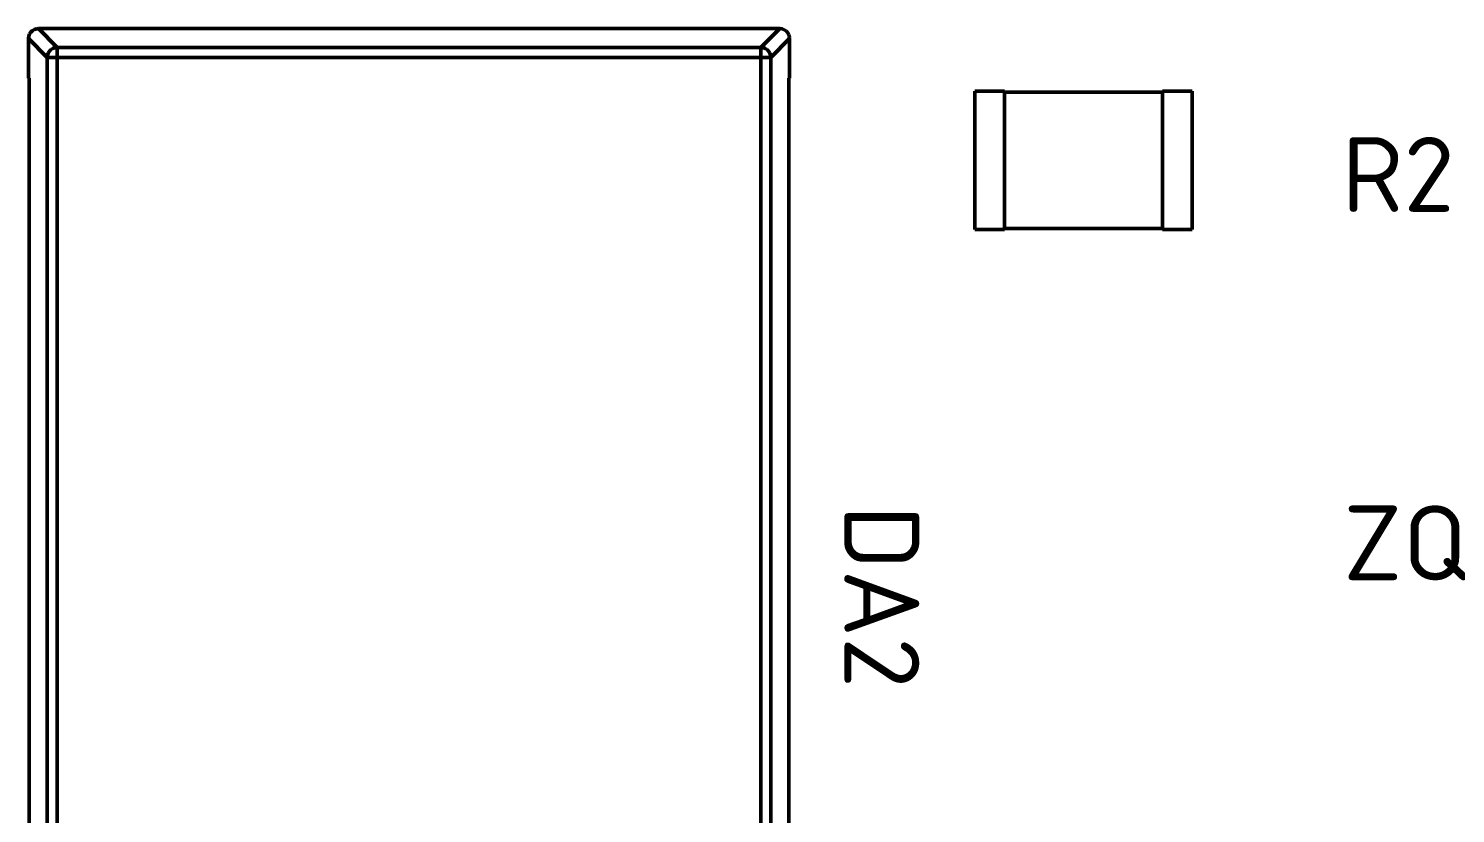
# Model space of a CAD drawing. Header units: millimetres. Extents: x 0 to 866, y 0 to 297.
# Drawn here: x 64.25 to 93.13, y 222.19 to 238.07 of the extents above; entities that cross this region are included whole.
import ezdxf

# ---------------------------------------------------------------- set-up
doc = ezdxf.new("R2010")
doc.units = ezdxf.units.MM
doc.layers.add('OSN50', color=3, linetype='Continuous', lineweight=50)
doc.layers.add('TEXT', color=1, linetype='Continuous', lineweight=30)
doc.styles.add('ISOCPEUR0', font='isocpeur.ttf', dxfattribs={"height": 3.704167})

msp = doc.modelspace()

# ---------------------------------------------------------------- linework, layer by layer
at = {"layer": 'OSN50', "color": 3}
for p, q in [((64.272, 237.958), (64.256, 237.914)), ((64.256, 237.914), (64.272, 237.958)), ((64.272, 237.958), (64.256, 237.914)), ((64.256, 237.914), (64.272, 237.958)), ((64.296, 237.994), (64.272, 237.958)), ((64.272, 237.958), (64.296, 237.994)), ((64.296, 237.994), (64.272, 237.958)), ((64.272, 237.958), (64.296, 237.994)), ((64.33, 238.026), (64.296, 237.994)), ((64.296, 237.994), (64.33, 238.026)), ((64.33, 238.026), (64.296, 237.994)), ((64.296, 237.994), (64.33, 238.026)), ((64.368, 238.048), (64.33, 238.026)), ((64.33, 238.026), (64.368, 238.048)), ((64.368, 238.048), (64.33, 238.026)), ((64.33, 238.026), (64.368, 238.048)), ((64.408, 238.06), (64.368, 238.048)), ((64.368, 238.048), (64.408, 238.06)), ((64.408, 238.06), (64.368, 238.048)), ((64.368, 238.048), (64.408, 238.06)), ((64.428, 238.064), (64.408, 238.06)), ((64.408, 238.06), (64.428, 238.064)), ((64.428, 238.064), (64.408, 238.06)), ((64.408, 238.06), (64.428, 238.064)), ((64.45, 238.066), (64.428, 238.064)), ((64.428, 238.064), (64.45, 238.066)), ((64.45, 238.066), (64.428, 238.064)), ((64.428, 238.064), (64.45, 238.066)), ((79.45, 238.066), (64.45, 238.066)), ((79.45, 238.066), (64.45, 238.066)), ((64.83, 237.684), (64.45, 238.066)), ((79.45, 238.066), (64.45, 238.066)), ((79.45, 238.066), (64.45, 238.066)), ((64.83, 237.684), (64.45, 238.066)), ((79.068, 237.684), (79.45, 238.066)), ((79.068, 237.684), (79.45, 238.066)), ((79.498, 238.058), (79.45, 238.066)), ((79.498, 238.058), (79.45, 238.066)), ((79.498, 238.058), (79.45, 238.066)), ((79.498, 238.058), (79.45, 238.066)), ((79.542, 238.042), (79.498, 238.058)), ((79.542, 238.042), (79.498, 238.058)), ((79.542, 238.042), (79.498, 238.058)), ((79.542, 238.042), (79.498, 238.058)), ((79.578, 238.018), (79.542, 238.042)), ((79.578, 238.018), (79.542, 238.042)), ((79.578, 238.018), (79.542, 238.042)), ((79.578, 238.018), (79.542, 238.042)), ((79.61, 237.984), (79.578, 238.018)), ((79.61, 237.984), (79.578, 238.018)), ((79.61, 237.984), (79.578, 238.018)), ((79.61, 237.984), (79.578, 238.018)), ((79.632, 237.946), (79.61, 237.984)), ((79.632, 237.946), (79.61, 237.984)), ((79.632, 237.946), (79.61, 237.984)), ((79.632, 237.946), (79.61, 237.984)), ((79.644, 237.906), (79.632, 237.946)), ((79.644, 237.906), (79.632, 237.946)), ((79.644, 237.906), (79.632, 237.946)), ((79.644, 237.906), (79.632, 237.946)), ((64.256, 237.914), (64.25, 237.866)), ((64.25, 237.866), (64.256, 237.914)), ((64.256, 237.914), (64.25, 237.866)), ((64.25, 237.866), (64.256, 237.914)), ((64.25, 237.866), (64.25, 237.066)), ((64.25, 237.066), (64.25, 237.866)), ((64.63, 237.484), (64.25, 237.866)), ((64.25, 237.866), (64.25, 237.066)), ((64.25, 237.066), (64.25, 237.866)), ((64.63, 237.484), (64.25, 237.866)), ((64.704, 237.64), (64.742, 237.664)), ((64.704, 237.64), (64.742, 237.664)), ((64.742, 237.664), (64.786, 237.68)), ((64.742, 237.664), (64.786, 237.68)), ((64.786, 237.68), (64.83, 237.684)), ((64.786, 237.68), (64.83, 237.684)), ((64.83, 237.678), (64.83, 237.684)), ((79.068, 237.684), (64.83, 237.684)), ((64.83, 237.678), (64.83, 237.684)), ((79.068, 237.684), (64.83, 237.684)), ((64.83, 237.664), (64.83, 237.678)), ((64.83, 237.664), (64.83, 237.678)), ((64.83, 237.64), (64.83, 237.664)), ((64.83, 237.64), (64.83, 237.664)), ((79.112, 237.68), (79.068, 237.684)), ((79.068, 237.678), (79.068, 237.684)), ((79.112, 237.68), (79.068, 237.684)), ((79.068, 237.678), (79.068, 237.684)), ((79.068, 237.664), (79.068, 237.678)), ((79.068, 237.664), (79.068, 237.678)), ((79.068, 237.64), (79.068, 237.664)), ((79.068, 237.64), (79.068, 237.664)), ((79.156, 237.664), (79.112, 237.68)), ((79.156, 237.664), (79.112, 237.68)), ((79.194, 237.64), (79.156, 237.664)), ((79.194, 237.64), (79.156, 237.664)), ((79.268, 237.484), (79.65, 237.866)), ((79.268, 237.484), (79.65, 237.866)), ((79.648, 237.886), (79.644, 237.906)), ((79.648, 237.886), (79.644, 237.906)), ((79.648, 237.886), (79.644, 237.906)), ((79.648, 237.886), (79.644, 237.906)), ((79.65, 237.866), (79.648, 237.886)), ((79.65, 237.866), (79.648, 237.886)), ((79.65, 237.866), (79.648, 237.886)), ((79.65, 237.866), (79.648, 237.886)), ((79.65, 237.066), (79.65, 237.866)), ((79.65, 237.066), (79.65, 237.866)), ((79.65, 237.066), (79.65, 237.866)), ((79.65, 237.066), (79.65, 237.866)), ((64.63, 237.484), (64.634, 237.528)), ((64.63, 237.484), (64.634, 237.528)), ((64.63, 237.484), (64.636, 237.484)), ((64.63, 214.846), (64.63, 237.484)), ((64.63, 237.484), (64.636, 237.484)), ((64.63, 214.846), (64.63, 237.484)), ((64.634, 237.528), (64.65, 237.572)), ((64.634, 237.528), (64.65, 237.572)), ((64.636, 237.484), (64.65, 237.484)), ((64.636, 237.484), (64.65, 237.484)), ((64.65, 237.572), (64.674, 237.61)), ((64.65, 237.572), (64.674, 237.61)), ((64.65, 237.484), (64.674, 237.484)), ((64.65, 237.484), (64.674, 237.484)), ((64.674, 237.61), (64.704, 237.64)), ((64.674, 237.61), (64.704, 237.64)), ((64.674, 237.484), (64.706, 237.484)), ((64.674, 237.484), (64.706, 237.484)), ((64.706, 237.484), (64.744, 237.484)), ((64.706, 237.484), (64.744, 237.484)), ((64.744, 237.484), (64.786, 237.484)), ((64.744, 237.484), (64.786, 237.484)), ((64.786, 237.484), (64.83, 237.484)), ((64.786, 237.484), (64.83, 237.484)), ((64.83, 237.608), (64.83, 237.64)), ((64.83, 237.608), (64.83, 237.64)), ((64.83, 237.57), (64.83, 237.608)), ((64.83, 237.57), (64.83, 237.608)), ((64.83, 237.528), (64.83, 237.57)), ((64.83, 237.528), (64.83, 237.57)), ((64.83, 237.484), (64.83, 237.528)), ((64.83, 237.484), (64.83, 237.528)), ((64.83, 214.846), (64.83, 237.484)), ((79.068, 237.484), (64.83, 237.484)), ((64.83, 214.846), (64.83, 237.484)), ((79.068, 237.484), (64.83, 237.484)), ((79.068, 237.608), (79.068, 237.64)), ((79.068, 237.608), (79.068, 237.64)), ((79.068, 237.57), (79.068, 237.608)), ((79.068, 237.57), (79.068, 237.608)), ((79.068, 237.528), (79.068, 237.57)), ((79.068, 237.528), (79.068, 237.57)), ((79.068, 237.484), (79.068, 237.528)), ((79.068, 237.484), (79.068, 237.528)), ((79.068, 237.484), (79.112, 237.484)), ((79.068, 214.846), (79.068, 237.484)), ((79.068, 237.484), (79.112, 237.484)), ((79.068, 214.846), (79.068, 237.484)), ((79.112, 237.484), (79.154, 237.484)), ((79.112, 237.484), (79.154, 237.484)), ((79.154, 237.484), (79.192, 237.484)), ((79.154, 237.484), (79.192, 237.484)), ((79.192, 237.484), (79.224, 237.484)), ((79.192, 237.484), (79.224, 237.484)), ((79.224, 237.61), (79.194, 237.64)), ((79.224, 237.61), (79.194, 237.64)), ((79.248, 237.572), (79.224, 237.61)), ((79.248, 237.572), (79.224, 237.61)), ((79.224, 237.484), (79.248, 237.484)), ((79.224, 237.484), (79.248, 237.484)), ((79.264, 237.528), (79.248, 237.572)), ((79.264, 237.528), (79.248, 237.572)), ((79.248, 237.484), (79.262, 237.484)), ((79.248, 237.484), (79.262, 237.484)), ((79.262, 237.484), (79.268, 237.484)), ((79.262, 237.484), (79.268, 237.484)), ((79.268, 237.484), (79.264, 237.528)), ((79.268, 237.484), (79.264, 237.528)), ((79.268, 214.846), (79.268, 237.484)), ((79.268, 214.846), (79.268, 237.484)), ((64.25, 237.066), (64.26, 237.066)), ((64.25, 237.066), (64.26, 237.066)), ((64.25, 237.066), (64.26, 237.066)), ((64.25, 237.066), (64.26, 237.066)), ((64.26, 237.066), (64.26, 215.266)), ((64.26, 215.266), (64.26, 237.066)), ((64.26, 237.066), (64.26, 215.266)), ((64.26, 215.266), (64.26, 237.066)), ((79.638, 215.266), (79.638, 237.066)), ((79.638, 237.066), (79.65, 237.066)), ((79.638, 237.066), (79.65, 237.066)), ((79.638, 215.266), (79.638, 237.066)), ((79.638, 215.266), (79.638, 237.066)), ((79.638, 237.066), (79.65, 237.066)), ((79.638, 237.066), (79.65, 237.066)), ((79.638, 215.266), (79.638, 237.066)), ((83.4, 236.8), (83.4, 234)), ((84, 236.8), (83.4, 236.8)), ((83.4, 236.8), (84, 236.8)), ((83.4, 236.8), (83.4, 234)), ((83.4, 236.8), (83.4, 234)), ((84, 236.8), (83.4, 236.8)), ((83.4, 236.8), (84, 236.8)), ((83.4, 236.8), (83.4, 234)), ((84, 236.778), (84, 236.8)), ((84, 236.8), (84, 234)), ((84, 236.778), (84, 236.8)), ((84, 236.8), (84, 234)), ((87.2, 236.778), (84, 236.778)), ((84, 236.778), (87.2, 236.778)), ((87.2, 236.778), (84, 236.778)), ((84, 236.778), (87.2, 236.778)), ((87.8, 236.8), (87.2, 236.8)), ((87.2, 236.8), (87.2, 236.778)), ((87.2, 236.8), (87.8, 236.8)), ((87.2, 234), (87.2, 236.8)), ((87.8, 236.8), (87.2, 236.8)), ((87.2, 236.8), (87.2, 236.778)), ((87.2, 236.8), (87.8, 236.8)), ((87.2, 234), (87.2, 236.8)), ((87.8, 234), (87.8, 236.8)), ((87.8, 236.8), (87.8, 234)), ((87.8, 234), (87.8, 236.8)), ((87.8, 236.8), (87.8, 234)), ((83.4, 234), (84, 234)), ((83.4, 234), (84, 234)), ((83.4, 234), (84, 234)), ((83.4, 234), (84, 234)), ((84, 234), (84, 234.02)), ((84, 234.02), (87.2, 234.02)), ((84, 234.02), (87.2, 234.02)), ((84, 234), (84, 234.02)), ((84, 234.02), (87.2, 234.02)), ((84, 234.02), (87.2, 234.02)), ((87.2, 234.02), (87.2, 234)), ((87.2, 234.02), (87.2, 234)), ((87.2, 234), (87.8, 234)), ((87.2, 234), (87.8, 234)), ((87.2, 234), (87.8, 234)), ((87.2, 234), (87.8, 234))]:
    msp.add_line(p, q, dxfattribs=at)

# ---------------------------------------------------------------- texts
at = {"layer": 'TEXT', "color": 1, "style": 'ISOCPEUR0'}
for s, p in [('R2', (90.821, 234.359)), ('ZQ1', (90.854, 226.909))]:
    msp.add_text(s, height=1.5158, dxfattribs=at).set_placement(p)
msp.add_text('DA2', height=1.5158, rotation=-90, dxfattribs=at).set_placement((80.759, 228.431))

doc.saveas('drawing.dxf')
